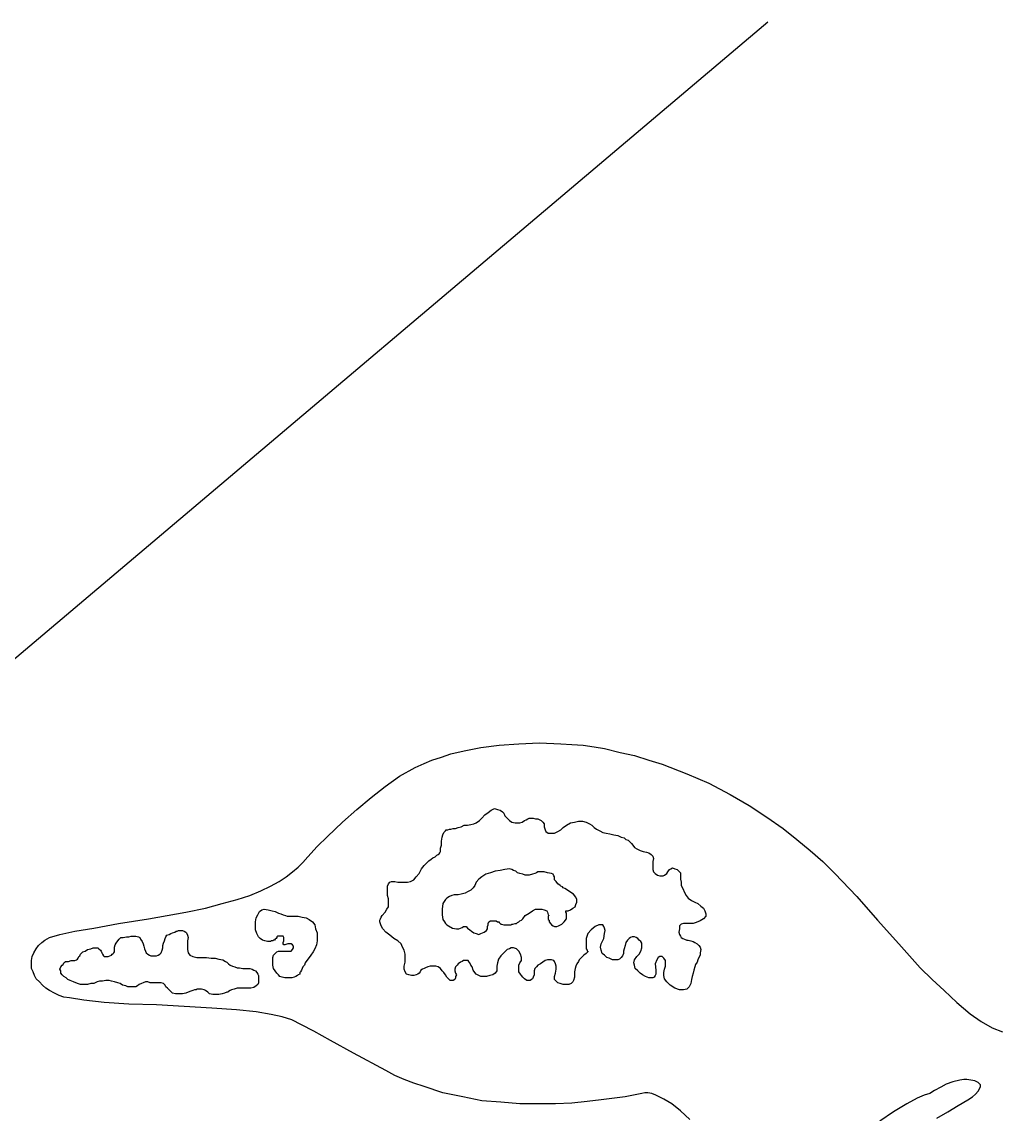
# Model space of a CAD drawing. Extents: x 1231 to 2855, y 3260 to 5268.
# Drawn here: x 1892.07 to 1901.4, y 3515.41 to 3525.84 of the extents above; entities that cross this region are included whole.
import ezdxf

# ---------------------------------------------------------------- set-up
doc = ezdxf.new("R2010")
doc.units = 0
doc.header["$LTSCALE"] = 20
doc.header["$MEASUREMENT"] = 0
doc.layers.add('ACO', color=2, linetype='CONTINUOUS')
doc.layers.add('VIDRO', color=3, linetype='CONTINUOUS')

msp = doc.modelspace()

# ---------------------------------------------------------------- linework, layer by layer
at = {"layer": 'ACO'}
for points in [[(1898.452, 3515.358), (1898.361, 3515.441), (1898.278, 3515.509), (1898.202, 3515.554), (1898.127, 3515.592), (1898.089, 3515.607), (1898.051, 3515.615), (1898.021, 3515.615), (1897.991, 3515.607), (1897.832, 3515.577), (1897.605, 3515.547), (1897.469, 3515.532), (1897.325, 3515.516), (1897.167, 3515.509), (1897, 3515.509), (1896.827, 3515.509), (1896.645, 3515.524), (1896.464, 3515.539), (1896.282, 3515.577), (1896.093, 3515.615), (1895.912, 3515.675), (1895.814, 3515.705), (1895.723, 3515.743), (1895.632, 3515.781), (1895.549, 3515.826), (1895.239, 3515.993), (1895.02, 3516.113), (1894.861, 3516.204), (1894.741, 3516.265), (1894.65, 3516.31), (1894.559, 3516.34), (1894.453, 3516.363), (1894.31, 3516.386), (1894.121, 3516.408), (1893.886, 3516.423), (1893.622, 3516.438), (1893.357, 3516.454), (1893.093, 3516.461), (1892.859, 3516.476), (1892.662, 3516.499), (1892.526, 3516.522), (1892.473, 3516.529), (1892.428, 3516.544), (1892.382, 3516.567), (1892.337, 3516.59), (1892.299, 3516.612), (1892.269, 3516.643), (1892.239, 3516.673), (1892.209, 3516.703), (1892.193, 3516.733), (1892.178, 3516.771), (1892.163, 3516.801), (1892.163, 3516.839), (1892.163, 3516.877), (1892.171, 3516.915), (1892.186, 3516.952), (1892.209, 3516.99), (1892.231, 3517.02), (1892.261, 3517.051), (1892.292, 3517.073), (1892.337, 3517.096), (1892.435, 3517.126), (1892.579, 3517.157), (1892.76, 3517.187), (1892.995, 3517.232), (1893.282, 3517.277), (1893.637, 3517.338), (1893.826, 3517.376), (1893.985, 3517.421), (1894.128, 3517.459), (1894.249, 3517.497), (1894.355, 3517.542), (1894.446, 3517.587), (1894.529, 3517.633), (1894.597, 3517.678), (1894.657, 3517.723), (1894.71, 3517.769), (1894.756, 3517.814), (1894.801, 3517.867), (1894.892, 3517.965), (1894.99, 3518.063), (1895.134, 3518.2), (1895.27, 3518.32), (1895.406, 3518.434), (1895.542, 3518.54), (1895.678, 3518.638), (1895.829, 3518.721), (1895.912, 3518.759), (1895.988, 3518.789), (1896.078, 3518.819), (1896.169, 3518.85), (1896.297, 3518.88), (1896.456, 3518.91), (1896.63, 3518.933), (1896.819, 3518.948), (1897.016, 3518.955), (1897.22, 3518.948), (1897.325, 3518.94), (1897.431, 3518.933), (1897.537, 3518.918), (1897.635, 3518.902), (1897.786, 3518.865), (1897.922, 3518.834), (1898.059, 3518.789), (1898.187, 3518.751), (1898.421, 3518.661), (1898.633, 3518.57), (1898.837, 3518.464), (1899.018, 3518.358), (1899.185, 3518.245), (1899.343, 3518.139), (1899.472, 3518.033), (1899.6, 3517.927), (1899.721, 3517.822), (1899.835, 3517.708), (1900.046, 3517.489), (1900.243, 3517.262), (1900.447, 3517.036), (1900.651, 3516.809), (1900.764, 3516.695), (1900.878, 3516.59), (1900.999, 3516.476), (1901.127, 3516.37), (1901.233, 3516.295), (1901.339, 3516.234), (1901.437, 3516.197)], [(1896.388, 3518.184), (1896.411, 3518.192), (1896.441, 3518.215), (1896.464, 3518.237), (1896.494, 3518.268), (1896.524, 3518.29), (1896.554, 3518.313), (1896.585, 3518.328), (1896.615, 3518.32), (1896.638, 3518.313), (1896.66, 3518.298), (1896.675, 3518.283), (1896.683, 3518.26), (1896.698, 3518.245), (1896.713, 3518.23), (1896.728, 3518.215), (1896.751, 3518.2), (1896.781, 3518.192), (1896.804, 3518.192), (1896.827, 3518.192), (1896.849, 3518.2), (1896.872, 3518.215), (1896.887, 3518.222), (1896.902, 3518.23), (1896.917, 3518.237), (1896.932, 3518.237), (1896.955, 3518.237), (1896.978, 3518.23), (1897, 3518.23), (1897.031, 3518.215), (1897.046, 3518.2), (1897.061, 3518.184), (1897.061, 3518.154), (1897.068, 3518.124), (1897.076, 3518.109), (1897.099, 3518.094), (1897.129, 3518.094), (1897.159, 3518.094), (1897.189, 3518.109), (1897.22, 3518.124), (1897.242, 3518.147), (1897.272, 3518.169), (1897.31, 3518.192), (1897.348, 3518.2), (1897.386, 3518.207), (1897.424, 3518.207), (1897.461, 3518.2), (1897.492, 3518.184), (1897.514, 3518.169), (1897.537, 3518.147), (1897.56, 3518.132), (1897.59, 3518.116), (1897.62, 3518.101), (1897.65, 3518.094), (1897.688, 3518.086), (1897.726, 3518.079), (1897.764, 3518.071), (1897.794, 3518.056), (1897.824, 3518.048), (1897.839, 3518.033), (1897.862, 3518.026), (1897.877, 3518.011), (1897.892, 3517.995), (1897.907, 3517.98), (1897.922, 3517.958), (1897.945, 3517.943), (1897.975, 3517.927), (1898.006, 3517.92), (1898.036, 3517.912), (1898.059, 3517.905), (1898.081, 3517.89), (1898.096, 3517.875), (1898.104, 3517.852), (1898.096, 3517.822), (1898.096, 3517.799), (1898.096, 3517.769), (1898.096, 3517.746), (1898.104, 3517.723), (1898.119, 3517.708), (1898.142, 3517.693), (1898.164, 3517.686), (1898.195, 3517.686), (1898.21, 3517.693), (1898.232, 3517.708), (1898.24, 3517.723), (1898.255, 3517.746), (1898.27, 3517.754), (1898.285, 3517.761), (1898.308, 3517.754), (1898.331, 3517.746), (1898.346, 3517.731), (1898.353, 3517.723), (1898.361, 3517.716), (1898.361, 3517.708), (1898.361, 3517.693), (1898.361, 3517.678), (1898.361, 3517.655), (1898.368, 3517.625), (1898.368, 3517.595), (1898.384, 3517.565), (1898.399, 3517.527), (1898.414, 3517.497), (1898.436, 3517.474), (1898.467, 3517.451), (1898.497, 3517.436), (1898.527, 3517.421), (1898.557, 3517.398), (1898.58, 3517.376), (1898.595, 3517.353), (1898.603, 3517.323), (1898.603, 3517.3), (1898.58, 3517.277), (1898.55, 3517.255), (1898.512, 3517.24), (1898.482, 3517.232), (1898.444, 3517.232), (1898.414, 3517.232), (1898.391, 3517.232), (1898.368, 3517.225), (1898.353, 3517.209), (1898.353, 3517.179), (1898.346, 3517.149), (1898.353, 3517.126), (1898.361, 3517.111), (1898.368, 3517.096), (1898.384, 3517.088), (1898.399, 3517.081), (1898.421, 3517.073), (1898.436, 3517.073), (1898.459, 3517.066), (1898.482, 3517.058), (1898.497, 3517.051), (1898.52, 3517.036), (1898.535, 3517.02), (1898.55, 3517.005), (1898.557, 3516.983), (1898.55, 3516.952), (1898.55, 3516.93), (1898.535, 3516.907), (1898.527, 3516.884), (1898.52, 3516.862), (1898.504, 3516.839), (1898.497, 3516.816), (1898.489, 3516.786), (1898.482, 3516.756), (1898.474, 3516.726), (1898.467, 3516.695), (1898.459, 3516.658), (1898.444, 3516.627), (1898.421, 3516.605), (1898.391, 3516.597), (1898.353, 3516.597), (1898.308, 3516.612), (1898.263, 3516.643), (1898.232, 3516.673), (1898.21, 3516.703), (1898.202, 3516.733), (1898.202, 3516.763), (1898.21, 3516.794), (1898.217, 3516.824), (1898.217, 3516.847), (1898.217, 3516.877), (1898.202, 3516.9), (1898.187, 3516.915), (1898.164, 3516.915), (1898.149, 3516.907), (1898.134, 3516.884), (1898.119, 3516.847), (1898.127, 3516.786), (1898.127, 3516.763), (1898.127, 3516.748), (1898.119, 3516.733), (1898.111, 3516.718), (1898.096, 3516.711), (1898.081, 3516.711), (1898.059, 3516.711), (1898.028, 3516.726), (1897.998, 3516.741), (1897.975, 3516.756), (1897.953, 3516.779), (1897.93, 3516.801), (1897.922, 3516.832), (1897.915, 3516.854), (1897.922, 3516.884), (1897.945, 3516.915), (1897.968, 3516.937), (1897.983, 3516.968), (1897.991, 3516.998), (1897.991, 3517.02), (1897.991, 3517.043), (1897.983, 3517.058), (1897.968, 3517.073), (1897.953, 3517.088), (1897.938, 3517.096), (1897.922, 3517.104), (1897.9, 3517.104), (1897.885, 3517.096), (1897.87, 3517.088), (1897.854, 3517.073), (1897.839, 3517.051), (1897.832, 3517.02), (1897.824, 3516.99), (1897.817, 3516.968), (1897.817, 3516.945), (1897.809, 3516.922), (1897.794, 3516.907), (1897.779, 3516.892), (1897.764, 3516.884), (1897.741, 3516.884), (1897.711, 3516.884), (1897.681, 3516.9), (1897.658, 3516.907), (1897.635, 3516.93), (1897.613, 3516.945), (1897.605, 3516.975), (1897.597, 3517.005), (1897.605, 3517.036), (1897.628, 3517.088), (1897.635, 3517.134), (1897.643, 3517.164), (1897.635, 3517.187), (1897.628, 3517.202), (1897.62, 3517.217), (1897.605, 3517.217), (1897.582, 3517.217), (1897.545, 3517.202), (1897.507, 3517.172), (1897.477, 3517.134), (1897.461, 3517.088), (1897.461, 3517.058), (1897.461, 3517.028), (1897.461, 3517.005), (1897.461, 3516.99), (1897.469, 3516.975), (1897.469, 3516.968), (1897.477, 3516.968), (1897.477, 3516.96), (1897.461, 3516.945), (1897.439, 3516.93), (1897.424, 3516.915), (1897.409, 3516.9), (1897.393, 3516.884), (1897.386, 3516.869), (1897.371, 3516.847), (1897.363, 3516.824), (1897.356, 3516.801), (1897.348, 3516.771), (1897.348, 3516.741), (1897.348, 3516.718), (1897.341, 3516.688), (1897.333, 3516.673), (1897.318, 3516.658), (1897.295, 3516.65), (1897.265, 3516.65), (1897.242, 3516.65), (1897.212, 3516.658), (1897.189, 3516.665), (1897.174, 3516.68), (1897.159, 3516.695), (1897.159, 3516.726), (1897.167, 3516.756), (1897.174, 3516.794), (1897.174, 3516.824), (1897.167, 3516.847), (1897.159, 3516.869), (1897.152, 3516.877), (1897.129, 3516.884), (1897.114, 3516.884), (1897.091, 3516.884), (1897.068, 3516.877), (1897.046, 3516.862), (1897.023, 3516.847), (1897, 3516.832), (1896.985, 3516.816), (1896.97, 3516.801), (1896.963, 3516.779), (1896.963, 3516.756), (1896.963, 3516.741), (1896.955, 3516.718), (1896.947, 3516.703), (1896.94, 3516.695), (1896.925, 3516.688), (1896.91, 3516.688), (1896.895, 3516.688), (1896.872, 3516.703), (1896.857, 3516.718), (1896.842, 3516.733), (1896.834, 3516.748), (1896.819, 3516.771), (1896.819, 3516.794), (1896.819, 3516.816), (1896.819, 3516.832), (1896.827, 3516.854), (1896.842, 3516.877), (1896.842, 3516.907), (1896.834, 3516.937), (1896.819, 3516.968), (1896.796, 3516.99), (1896.766, 3516.998), (1896.743, 3516.998), (1896.728, 3516.99), (1896.706, 3516.983), (1896.683, 3516.96), (1896.645, 3516.922), (1896.622, 3516.892), (1896.615, 3516.854), (1896.607, 3516.824), (1896.607, 3516.801), (1896.607, 3516.779), (1896.592, 3516.756), (1896.57, 3516.741), (1896.539, 3516.733), (1896.509, 3516.726), (1896.479, 3516.726), (1896.456, 3516.726), (1896.434, 3516.733), (1896.411, 3516.748), (1896.396, 3516.763), (1896.381, 3516.786), (1896.373, 3516.816), (1896.358, 3516.832), (1896.35, 3516.854), (1896.343, 3516.862), (1896.335, 3516.877), (1896.32, 3516.877), (1896.313, 3516.877), (1896.29, 3516.877), (1896.275, 3516.869), (1896.26, 3516.862), (1896.237, 3516.847), (1896.229, 3516.832), (1896.214, 3516.816), (1896.207, 3516.794), (1896.207, 3516.779), (1896.214, 3516.756), (1896.222, 3516.741), (1896.214, 3516.726), (1896.214, 3516.711), (1896.207, 3516.695), (1896.192, 3516.688), (1896.177, 3516.688), (1896.161, 3516.688), (1896.146, 3516.703), (1896.131, 3516.718), (1896.116, 3516.741), (1896.101, 3516.763), (1896.086, 3516.779), (1896.071, 3516.801), (1896.048, 3516.816), (1896.025, 3516.824), (1896.003, 3516.824), (1895.972, 3516.824), (1895.95, 3516.816), (1895.927, 3516.809), (1895.912, 3516.801), (1895.897, 3516.794), (1895.882, 3516.786), (1895.874, 3516.771), (1895.867, 3516.756), (1895.852, 3516.748), (1895.836, 3516.741), (1895.814, 3516.733), (1895.791, 3516.733), (1895.768, 3516.741), (1895.746, 3516.748), (1895.731, 3516.771), (1895.723, 3516.794), (1895.723, 3516.824), (1895.731, 3516.862), (1895.731, 3516.9), (1895.731, 3516.937), (1895.723, 3516.975), (1895.708, 3517.005), (1895.693, 3517.036), (1895.663, 3517.066), (1895.625, 3517.088), (1895.587, 3517.119), (1895.549, 3517.149), (1895.519, 3517.179), (1895.504, 3517.209), (1895.489, 3517.247), (1895.489, 3517.262), (1895.496, 3517.277), (1895.504, 3517.293), (1895.511, 3517.308), (1895.542, 3517.338), (1895.557, 3517.368), (1895.572, 3517.391), (1895.572, 3517.413), (1895.572, 3517.429), (1895.572, 3517.451), (1895.572, 3517.466), (1895.564, 3517.497), (1895.564, 3517.519), (1895.564, 3517.542), (1895.564, 3517.565), (1895.564, 3517.587), (1895.572, 3517.61), (1895.587, 3517.625), (1895.602, 3517.633), (1895.632, 3517.633), (1895.663, 3517.625), (1895.693, 3517.625), (1895.723, 3517.625), (1895.753, 3517.625), (1895.784, 3517.633), (1895.814, 3517.648), (1895.836, 3517.678), (1895.867, 3517.708), (1895.889, 3517.754), (1895.912, 3517.784), (1895.935, 3517.807), (1895.957, 3517.829), (1895.98, 3517.844), (1895.995, 3517.859), (1896.018, 3517.867), (1896.033, 3517.882), (1896.048, 3517.89), (1896.056, 3517.897), (1896.063, 3517.905), (1896.071, 3517.92), (1896.071, 3517.935), (1896.071, 3517.95), (1896.078, 3517.98), (1896.078, 3518.018), (1896.086, 3518.056), (1896.093, 3518.079), (1896.101, 3518.101), (1896.116, 3518.116), (1896.124, 3518.124), (1896.139, 3518.124), (1896.154, 3518.132), (1896.169, 3518.132), (1896.192, 3518.139), (1896.214, 3518.139), (1896.237, 3518.147), (1896.267, 3518.154), (1896.297, 3518.169), (1896.328, 3518.169), (1896.358, 3518.177), (1896.388, 3518.184), (1896.388, 3518.184)], [(1896.728, 3517.754), (1896.683, 3517.746), (1896.638, 3517.738), (1896.592, 3517.731), (1896.547, 3517.716), (1896.502, 3517.701), (1896.464, 3517.678), (1896.434, 3517.655), (1896.411, 3517.625), (1896.396, 3517.595), (1896.381, 3517.572), (1896.358, 3517.55), (1896.328, 3517.534), (1896.305, 3517.519), (1896.267, 3517.512), (1896.237, 3517.504), (1896.199, 3517.504), (1896.177, 3517.497), (1896.154, 3517.489), (1896.131, 3517.474), (1896.116, 3517.459), (1896.093, 3517.421), (1896.086, 3517.368), (1896.086, 3517.315), (1896.093, 3517.27), (1896.109, 3517.247), (1896.116, 3517.232), (1896.131, 3517.217), (1896.146, 3517.209), (1896.184, 3517.187), (1896.222, 3517.179), (1896.245, 3517.179), (1896.26, 3517.187), (1896.275, 3517.194), (1896.29, 3517.202), (1896.297, 3517.202), (1896.313, 3517.202), (1896.328, 3517.187), (1896.35, 3517.172), (1896.366, 3517.157), (1896.388, 3517.141), (1896.411, 3517.134), (1896.434, 3517.126), (1896.456, 3517.134), (1896.486, 3517.149), (1896.509, 3517.164), (1896.517, 3517.179), (1896.517, 3517.202), (1896.524, 3517.217), (1896.524, 3517.232), (1896.532, 3517.247), (1896.547, 3517.255), (1896.577, 3517.255), (1896.6, 3517.255), (1896.615, 3517.247), (1896.63, 3517.247), (1896.63, 3517.24), (1896.638, 3517.232), (1896.645, 3517.225), (1896.653, 3517.225), (1896.675, 3517.217), (1896.683, 3517.217), (1896.698, 3517.217), (1896.713, 3517.217), (1896.721, 3517.217), (1896.736, 3517.217), (1896.743, 3517.217), (1896.751, 3517.225), (1896.759, 3517.225), (1896.781, 3517.232), (1896.796, 3517.232), (1896.804, 3517.24), (1896.819, 3517.247), (1896.827, 3517.255), (1896.842, 3517.262), (1896.857, 3517.277), (1896.879, 3517.308), (1896.917, 3517.33), (1896.947, 3517.353), (1896.978, 3517.368), (1897.016, 3517.368), (1897.038, 3517.368), (1897.061, 3517.361), (1897.084, 3517.353), (1897.091, 3517.338), (1897.099, 3517.315), (1897.106, 3517.308), (1897.099, 3517.3), (1897.099, 3517.285), (1897.099, 3517.277), (1897.099, 3517.27), (1897.106, 3517.262), (1897.106, 3517.247), (1897.121, 3517.232), (1897.129, 3517.217), (1897.144, 3517.209), (1897.159, 3517.202), (1897.182, 3517.202), (1897.197, 3517.209), (1897.227, 3517.225), (1897.25, 3517.247), (1897.272, 3517.277), (1897.272, 3517.3), (1897.272, 3517.315), (1897.272, 3517.33), (1897.265, 3517.338), (1897.265, 3517.345), (1897.265, 3517.353), (1897.288, 3517.353), (1897.31, 3517.361), (1897.333, 3517.376), (1897.356, 3517.391), (1897.363, 3517.413), (1897.371, 3517.436), (1897.371, 3517.459), (1897.363, 3517.482), (1897.341, 3517.512), (1897.303, 3517.534), (1897.272, 3517.557), (1897.257, 3517.565), (1897.242, 3517.572), (1897.235, 3517.58), (1897.22, 3517.587), (1897.212, 3517.595), (1897.189, 3517.61), (1897.174, 3517.633), (1897.159, 3517.648), (1897.159, 3517.663), (1897.159, 3517.678), (1897.152, 3517.686), (1897.144, 3517.701), (1897.129, 3517.708), (1897.091, 3517.716), (1897.061, 3517.723), (1897.031, 3517.723), (1897.016, 3517.723), (1897, 3517.723), (1896.985, 3517.716), (1896.97, 3517.708), (1896.947, 3517.701), (1896.917, 3517.693), (1896.879, 3517.693), (1896.857, 3517.701), (1896.827, 3517.708), (1896.804, 3517.716), (1896.789, 3517.731), (1896.766, 3517.738), (1896.751, 3517.746), (1896.728, 3517.754), (1896.728, 3517.754)], [(1894.431, 3517.058), (1894.423, 3517.058), (1894.416, 3517.058), (1894.393, 3517.066), (1894.37, 3517.073), (1894.347, 3517.088), (1894.332, 3517.104), (1894.317, 3517.134), (1894.302, 3517.172), (1894.302, 3517.209), (1894.302, 3517.247), (1894.31, 3517.285), (1894.325, 3517.315), (1894.34, 3517.345), (1894.363, 3517.361), (1894.385, 3517.368), (1894.423, 3517.361), (1894.461, 3517.353), (1894.491, 3517.345), (1894.521, 3517.33), (1894.544, 3517.323), (1894.567, 3517.315), (1894.589, 3517.308), (1894.604, 3517.3), (1894.627, 3517.3), (1894.65, 3517.3), (1894.68, 3517.3), (1894.71, 3517.3), (1894.748, 3517.293), (1894.786, 3517.285), (1894.816, 3517.27), (1894.846, 3517.247), (1894.869, 3517.217), (1894.877, 3517.179), (1894.892, 3517.141), (1894.892, 3517.104), (1894.892, 3517.066), (1894.884, 3517.028), (1894.869, 3516.99), (1894.854, 3516.96), (1894.831, 3516.93), (1894.816, 3516.907), (1894.793, 3516.877), (1894.778, 3516.854), (1894.771, 3516.832), (1894.756, 3516.816), (1894.748, 3516.801), (1894.741, 3516.786), (1894.733, 3516.771), (1894.725, 3516.763), (1894.725, 3516.748), (1894.71, 3516.741), (1894.703, 3516.733), (1894.688, 3516.726), (1894.672, 3516.718), (1894.65, 3516.711), (1894.627, 3516.711), (1894.604, 3516.711), (1894.582, 3516.711), (1894.559, 3516.718), (1894.536, 3516.726), (1894.521, 3516.741), (1894.506, 3516.756), (1894.491, 3516.779), (1894.476, 3516.801), (1894.468, 3516.832), (1894.468, 3516.854), (1894.468, 3516.884), (1894.468, 3516.907), (1894.476, 3516.93), (1894.491, 3516.945), (1894.506, 3516.96), (1894.521, 3516.968), (1894.544, 3516.968), (1894.559, 3516.968), (1894.582, 3516.968), (1894.589, 3516.968), (1894.604, 3516.968), (1894.612, 3516.968), (1894.62, 3516.968), (1894.627, 3516.968), (1894.642, 3516.968), (1894.657, 3516.983), (1894.665, 3516.998), (1894.665, 3517.013), (1894.657, 3517.028), (1894.642, 3517.036), (1894.612, 3517.036), (1894.582, 3517.028), (1894.574, 3517.028), (1894.567, 3517.036), (1894.567, 3517.051), (1894.574, 3517.066), (1894.574, 3517.081), (1894.574, 3517.096), (1894.567, 3517.111), (1894.552, 3517.111), (1894.536, 3517.111), (1894.521, 3517.111), (1894.514, 3517.111), (1894.506, 3517.104), (1894.506, 3517.104), (1894.506, 3517.096), (1894.499, 3517.088), (1894.491, 3517.081), (1894.484, 3517.073), (1894.476, 3517.073), (1894.468, 3517.066), (1894.453, 3517.066), (1894.446, 3517.058), (1894.438, 3517.058), (1894.431, 3517.058), (1894.431, 3517.058), (1894.431, 3517.058)], [(1893.577, 3517.164), (1893.577, 3517.164), (1893.592, 3517.164), (1893.607, 3517.164), (1893.622, 3517.157), (1893.637, 3517.149), (1893.645, 3517.141), (1893.652, 3517.119), (1893.66, 3517.096), (1893.652, 3517.066), (1893.652, 3517.036), (1893.652, 3517.005), (1893.652, 3516.983), (1893.66, 3516.952), (1893.675, 3516.93), (1893.705, 3516.915), (1893.743, 3516.907), (1893.788, 3516.907), (1893.834, 3516.907), (1893.879, 3516.9), (1893.917, 3516.9), (1893.954, 3516.892), (1893.992, 3516.884), (1894.015, 3516.869), (1894.03, 3516.862), (1894.045, 3516.847), (1894.06, 3516.832), (1894.083, 3516.824), (1894.106, 3516.816), (1894.128, 3516.809), (1894.151, 3516.809), (1894.181, 3516.801), (1894.204, 3516.801), (1894.227, 3516.801), (1894.249, 3516.801), (1894.272, 3516.794), (1894.287, 3516.786), (1894.302, 3516.779), (1894.317, 3516.763), (1894.325, 3516.748), (1894.332, 3516.733), (1894.332, 3516.711), (1894.332, 3516.688), (1894.332, 3516.665), (1894.325, 3516.65), (1894.31, 3516.635), (1894.287, 3516.62), (1894.257, 3516.612), (1894.211, 3516.612), (1894.166, 3516.612), (1894.128, 3516.612), (1894.098, 3516.605), (1894.075, 3516.597), (1894.06, 3516.59), (1894.045, 3516.582), (1894.038, 3516.575), (1894.038, 3516.575), (1894.03, 3516.575), (1894.007, 3516.567), (1893.985, 3516.559), (1893.954, 3516.552), (1893.924, 3516.552), (1893.894, 3516.552), (1893.864, 3516.559), (1893.849, 3516.575), (1893.826, 3516.59), (1893.811, 3516.597), (1893.788, 3516.605), (1893.773, 3516.605), (1893.758, 3516.605), (1893.743, 3516.605), (1893.735, 3516.597), (1893.728, 3516.597), (1893.72, 3516.597), (1893.705, 3516.59), (1893.675, 3516.582), (1893.637, 3516.567), (1893.607, 3516.559), (1893.569, 3516.559), (1893.539, 3516.559), (1893.509, 3516.567), (1893.493, 3516.582), (1893.478, 3516.597), (1893.463, 3516.612), (1893.448, 3516.627), (1893.441, 3516.643), (1893.425, 3516.658), (1893.403, 3516.665), (1893.38, 3516.665), (1893.35, 3516.665), (1893.32, 3516.665), (1893.297, 3516.665), (1893.274, 3516.673), (1893.252, 3516.673), (1893.229, 3516.665), (1893.214, 3516.658), (1893.191, 3516.65), (1893.176, 3516.635), (1893.161, 3516.627), (1893.138, 3516.627), (1893.116, 3516.627), (1893.085, 3516.627), (1893.063, 3516.635), (1893.032, 3516.643), (1893.01, 3516.658), (1892.987, 3516.665), (1892.957, 3516.673), (1892.927, 3516.68), (1892.904, 3516.688), (1892.874, 3516.688), (1892.843, 3516.68), (1892.813, 3516.68), (1892.791, 3516.673), (1892.76, 3516.658), (1892.73, 3516.658), (1892.7, 3516.65), (1892.67, 3516.65), (1892.632, 3516.65), (1892.602, 3516.658), (1892.564, 3516.673), (1892.534, 3516.688), (1892.511, 3516.695), (1892.496, 3516.711), (1892.473, 3516.726), (1892.458, 3516.741), (1892.443, 3516.756), (1892.443, 3516.779), (1892.435, 3516.794), (1892.443, 3516.816), (1892.458, 3516.832), (1892.466, 3516.839), (1892.473, 3516.854), (1892.481, 3516.862), (1892.488, 3516.869), (1892.503, 3516.869), (1892.518, 3516.869), (1892.541, 3516.877), (1892.564, 3516.877), (1892.579, 3516.877), (1892.594, 3516.884), (1892.602, 3516.892), (1892.609, 3516.9), (1892.617, 3516.915), (1892.624, 3516.922), (1892.632, 3516.937), (1892.639, 3516.945), (1892.654, 3516.96), (1892.677, 3516.968), (1892.7, 3516.983), (1892.73, 3516.99), (1892.753, 3516.998), (1892.775, 3516.998), (1892.798, 3516.998), (1892.806, 3516.99), (1892.821, 3516.975), (1892.828, 3516.968), (1892.836, 3516.952), (1892.843, 3516.937), (1892.851, 3516.922), (1892.859, 3516.915), (1892.881, 3516.915), (1892.896, 3516.915), (1892.911, 3516.922), (1892.927, 3516.93), (1892.934, 3516.937), (1892.942, 3516.945), (1892.949, 3516.952), (1892.957, 3516.96), (1892.957, 3516.975), (1892.957, 3516.99), (1892.957, 3517.005), (1892.964, 3517.028), (1892.972, 3517.043), (1892.987, 3517.066), (1893.002, 3517.081), (1893.017, 3517.096), (1893.04, 3517.096), (1893.07, 3517.104), (1893.093, 3517.104), (1893.116, 3517.111), (1893.138, 3517.111), (1893.161, 3517.111), (1893.184, 3517.104), (1893.199, 3517.096), (1893.206, 3517.081), (1893.221, 3517.058), (1893.229, 3517.036), (1893.236, 3517.013), (1893.244, 3516.99), (1893.252, 3516.968), (1893.259, 3516.952), (1893.274, 3516.937), (1893.289, 3516.93), (1893.304, 3516.922), (1893.32, 3516.922), (1893.335, 3516.922), (1893.357, 3516.922), (1893.372, 3516.93), (1893.388, 3516.937), (1893.403, 3516.952), (1893.41, 3516.975), (1893.418, 3516.998), (1893.418, 3517.02), (1893.425, 3517.043), (1893.433, 3517.066), (1893.441, 3517.088), (1893.448, 3517.104), (1893.456, 3517.119), (1893.478, 3517.126), (1893.493, 3517.134), (1893.509, 3517.141), (1893.531, 3517.149), (1893.546, 3517.157), (1893.554, 3517.157), (1893.569, 3517.164), (1893.577, 3517.164), (1893.577, 3517.164), (1893.577, 3517.164)], [(1900.81, 3515.373), (1900.915, 3515.433), (1901.014, 3515.494), (1901.104, 3515.547), (1901.15, 3515.577), (1901.18, 3515.6), (1901.203, 3515.63), (1901.218, 3515.652), (1901.225, 3515.675), (1901.225, 3515.69), (1901.203, 3515.713), (1901.172, 3515.728), (1901.135, 3515.736), (1901.097, 3515.743), (1901.067, 3515.743), (1901.029, 3515.736), (1900.961, 3515.72), (1900.9, 3515.698), (1900.847, 3515.668), (1900.787, 3515.637), (1900.742, 3515.607), (1900.689, 3515.592), (1900.621, 3515.562), (1900.522, 3515.509), (1900.394, 3515.433), (1900.265, 3515.343)]]:
    msp.add_lwpolyline(points, dxfattribs=at)
at = {"layer": 'VIDRO', "color": 124, "linetype": 'Continuous'}
msp.add_line((1870.822, 3501.862), (1899.196, 3525.84), dxfattribs=at)

doc.saveas('drawing.dxf')
